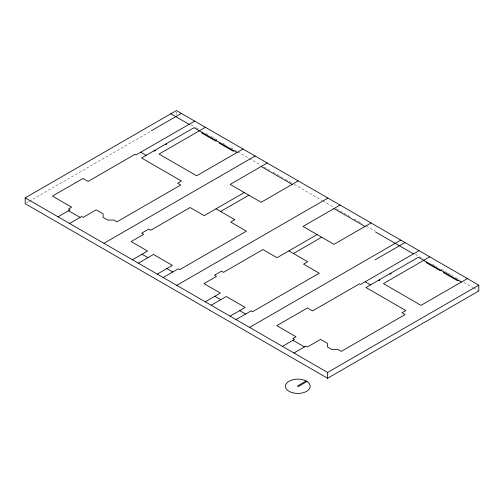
<?xml version="1.0" encoding="UTF-8"?>
<svg xmlns="http://www.w3.org/2000/svg" width="504" height="504" viewBox="0 0 504 504"><rect width="100%" height="100%" fill="white"/><g stroke="black" fill="none" stroke-linecap="round" stroke-linejoin="round"><path stroke-width="0.38" stroke-dasharray="2.52 1.89" d="M26.561 202.892L28.608 201.713M29.289 201.317L150.52 131.323M190.701 124.639L195.47 127.392M196.151 127.789L199.559 129.755M205.689 133.289L208.41 134.864M211.138 136.439L217.262 139.973M222.711 143.123L226.8 145.48M230.889 147.842L237.019 151.376M237.699 151.773L248.592 158.067M249.278 158.458L260.851 165.142M264.26 167.107L269.709 170.251M273.111 172.217L282.649 177.723M285.371 179.298L291.501 182.839M294.229 184.407L322.151 200.529M322.831 200.926L333.73 207.213M336.451 208.788L351.439 217.438M354.161 219.013L357.569 220.979M358.25 221.369L362.338 223.732M366.421 226.088L375.278 231.204M415.46 254.4L423.631 259.119M432.489 264.235L437.251 266.988M441.34 269.344L447.47 272.885M448.151 273.275L452.92 276.028M455.641 277.603L460.41 280.356M463.819 282.322L472.67 287.431M473.351 287.828L478.12 290.581M176.4 112.02L176.4 114.931"/><path stroke-width="0.76" d="M25.2 197.858L176.4 110.565L478.8 285.151L478.8 290.972L327.6 378.265L25.2 203.679L25.2 197.858L327.6 372.45L478.8 285.151M151.332 130.757L181.352 113.425M194.664 121.105L136.162 154.879L135.103 154.274L88.093 181.409L82.99 178.46L52.416 196.113L71.618 207.201L68.544 208.971L70.081 209.859L58.036 216.814M205.393 127.304L159.037 154.067L196.673 175.795L243.029 149.033M202.419 132.571L201.65 133.012L215.863 141.215L216.626 140.773M69.558 223.467L81.604 216.512L83.141 217.4L96.195 209.859L103.112 213.847L103.112 217.4L107.717 220.059L113.866 220.059L116.934 221.829L180.69 185.025L177.616 183.254L181.459 181.037L141.548 157.991L194.002 127.707L236.981 152.523M219.7 142.544L218.931 142.991L233.144 151.194L233.913 150.753M103.925 243.312L255.125 156.013M267.221 163L230.177 184.388L261.173 202.28L298.217 180.892M244.276 192.528L204.208 215.662L190.109 207.522L150.702 230.271L148.686 229.106L141.63 233.182L143.646 234.347L131.141 241.567L147.552 251.036L132.432 259.768M220.626 211.478L248.863 195.174M138.348 263.183L153.468 254.457L172.393 265.381L157.273 274.113M163.189 277.528L178.309 268.796L179.777 269.646L246.431 231.166L230.719 222.094L234.864 219.7L216.04 208.832M176.753 285.358L327.953 198.059M340.049 205.046L303.005 226.435L334.001 244.327L371.045 222.944M317.104 234.574L277.036 257.708L262.937 249.568L223.53 272.317L221.514 271.152L214.458 275.228L216.474 276.394L203.969 283.613L220.38 293.089L205.26 301.814M293.454 253.525L321.691 237.22M211.176 305.229L226.296 296.503L245.221 307.427L230.101 316.159M236.017 319.574L251.137 310.842L252.605 311.692L319.259 273.212L303.547 264.14L307.692 261.746L288.868 250.879M249.581 327.405L400.781 240.112M375.001 259.894L405.027 242.556M419.044 250.652L360.543 284.426L359.484 283.821L312.48 310.955L307.371 308.007L276.797 325.66L295.999 336.741L292.931 338.518L294.462 339.406L282.416 346.361M429.78 256.851L383.418 283.613L421.054 305.342L467.416 278.58M426.8 262.112L426.031 262.559L440.244 270.761L441.013 270.32M293.939 353.014L305.985 346.059L307.522 346.941L320.582 339.406L327.493 343.394L327.493 346.941L332.104 349.606L338.247 349.606L341.321 351.376L405.071 314.572L401.997 312.795L405.84 310.577L365.929 287.538L418.383 257.254L461.368 282.07M444.081 272.091L443.318 272.538L457.525 280.741L458.294 280.293M306.117 380.993L297.392 386.033L298.267 386.543L306.993 381.503M170.831 113.778L189.094 124.318M375.575 231.985L413.475 253.865M261.173 166.49L292.169 184.388M334.001 208.536L364.997 226.435M166.326 143.684L166.824 143.974L165.797 144.566L165.306 144.276M390.713 273.231L391.205 273.521L390.184 274.107L389.686 273.823M154.936 150.261L155.427 150.551L154.407 151.143L153.909 150.853M379.317 279.808L379.814 280.098L378.788 280.69L378.296 280.4M140.767 152.221L146.154 155.333M365.148 281.767L370.541 284.88M68.544 210.748L80.067 217.4M292.931 340.294L304.447 346.941M142.027 254.23L147.937 257.645M166.862 268.575L172.778 271.99M214.855 296.276L220.765 299.691M239.69 310.622L245.606 314.036M327.6 372.45L327.6 378.265M306.583 381.232L305.367 380.614A12.386 7.151 0 0 0 285.737 384.741A12.386 7.151 0 0 0 300.51 393.265A12.386 7.151 0 0 0 307.654 381.938L306.583 381.232"/></g></svg>
